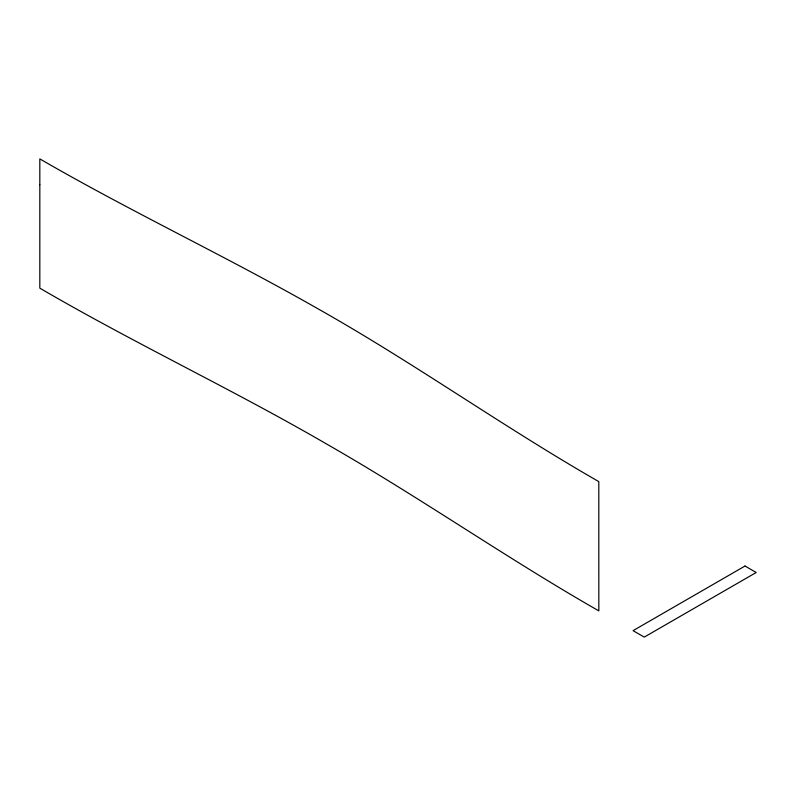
<?xml version="1.0" encoding="UTF-8"?>
<svg xmlns="http://www.w3.org/2000/svg" width="796" height="796" viewBox="0 0 796 796"><rect width="100%" height="100%" fill="white"/><g stroke="black" fill="none" stroke-linecap="round" stroke-linejoin="round"><path stroke-width="1.19" d="M39.82 184.742L39.82 288.142C134.206 343.265 233.308 389.781 327.813 444.715C419.83 497.351 506.793 558.294 598.831 610.88L598.801 481.61C503.221 426.865 413.482 362.558 317.475 308.52C226.134 256.402 130.813 211.617 39.82 158.892L39.82 184.742M745.006 566.026L633.069 630.651L644.263 637.108L756.2 572.493L745.006 566.026"/></g></svg>
